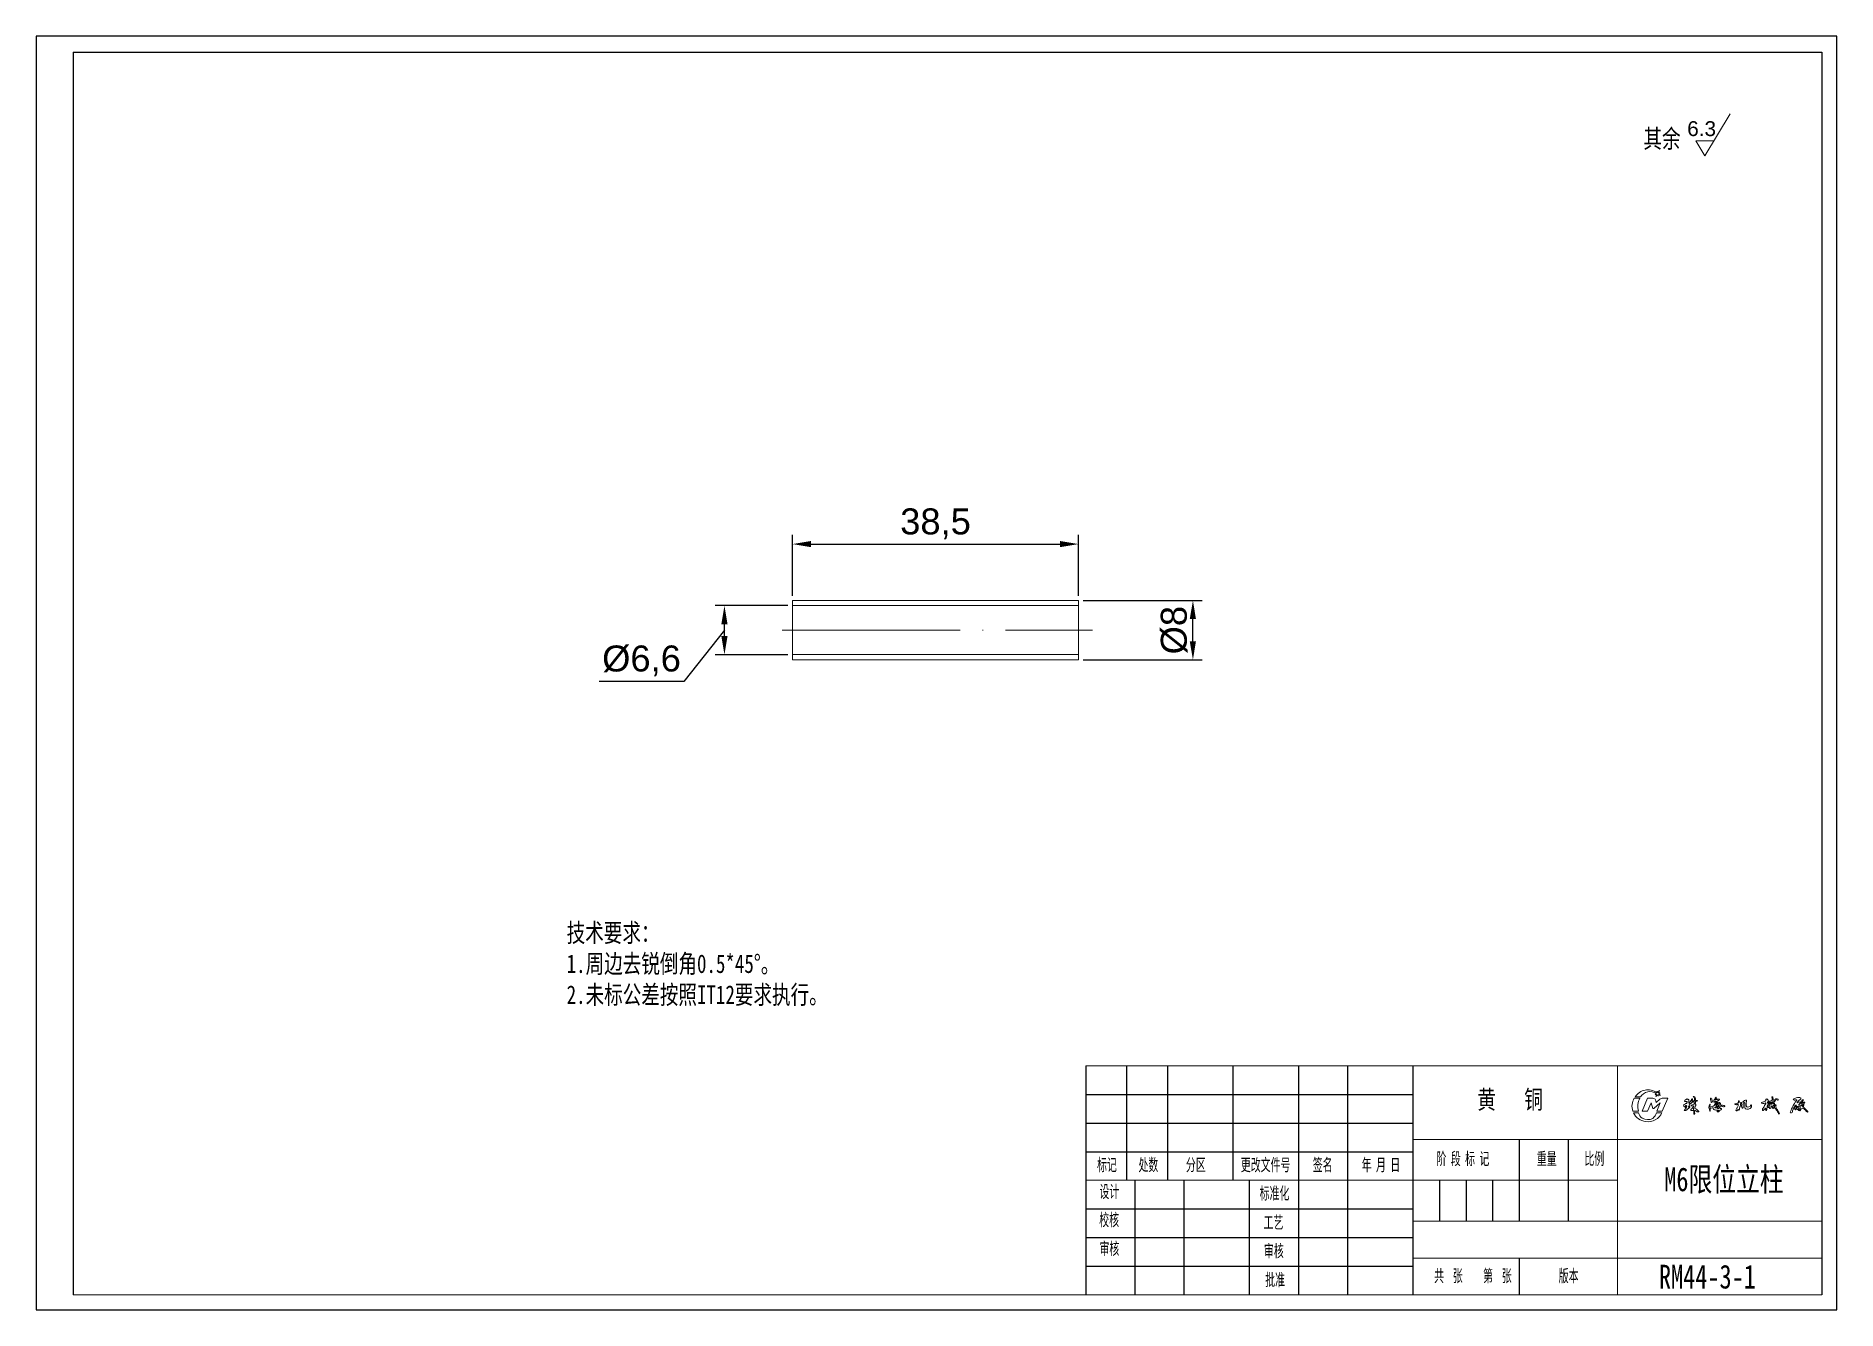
# Model space of a CAD drawing. Header units: millimetres. Extents: x 159583 to 159825, y -89439 to -89267.
import ezdxf

# ---------------------------------------------------------------- set-up
doc = ezdxf.new("R2010")
doc.units = ezdxf.units.MM
doc.linetypes.add('ACAD_ISO04W100', pattern=[30, 24, -3, 0, -3])
for name, color, linetype in [('10', 7, 'Continuous'), ('5', 7, 'Continuous'), ('9', 7, 'Continuous')]:
    doc.layers.add(name, color=color, linetype=linetype)
doc.layers.add('中心线', color=6, linetype='ACAD_ISO04W100', lineweight=0)
doc.layers.add('尺寸线', color=100, linetype='Continuous', lineweight=5)
doc.styles.add('SLDTEXTSTYLE1', font='TXT', dxfattribs={"width": 0.7, "bigfont": 'bigfont'})
doc.styles.get("Standard").update_dxf_attribs({"font": 'arial.ttf'})
doc.dimstyles.new('ISO-25', dxfattribs={"dimtxt": 2.5, "dimasz": 2.5, "dimexe": 1.25, "dimexo": 0.625, "dimtad": 1, "dimtih": 1, "dimtoh": 1, "dimtxsty": 'Standard', "dimcen": 2.5, "dimadec": 0, "dimazin": 0, "dimtfac": 1, "dimtmove": 0, "dimatfit": 3, "dimfxl": 1, "dimarcsym": 0})

# ---------------------------------------------------------------- blocks, each defined once
blk = doc.blocks.new('*D765')
at = {"layer": 'Defpoints', "color": 0, "transparency": 16777216}
for p in [(159723.29, -89335.53), (159684.79, -89343.12), (159723.29, -89343.12)]:
    blk.add_point(p, dxfattribs=at)
at = {"layer": '尺寸线', "color": 0, "lineweight": -2, "transparency": 16777216}
for p, q in [((159684.79, -89342.49), (159684.79, -89334.28)), ((159687.29, -89335.53), (159720.79, -89335.53)), ((159723.29, -89342.49), (159723.29, -89334.28))]:
    blk.add_line(p, q, dxfattribs=at)
at = {"layer": '尺寸线', "color": 0, "transparency": 16777216}
for points in [[(159687.29, -89335.11), (159687.29, -89335.95), (159684.79, -89335.53)], [(159720.79, -89335.11), (159720.79, -89335.95), (159723.29, -89335.53)]]:
    blk.add_solid(points, dxfattribs=at)
at = {"layer": '尺寸线', "color": 0, "transparency": 16777216, "insert": (159704.04, -89332.8), "char_height": 3.5, "attachment_point": 5}
blk.add_mtext('38,5', dxfattribs=at)
blk = doc.blocks.new('*D766')
at = {"layer": 'Defpoints', "color": 0, "transparency": 16777216}
for p in [(159723.29, -89343.12), (159738.7, -89343.12), (159723.29, -89351.12)]:
    blk.add_point(p, dxfattribs=at)
at = {"layer": '尺寸线', "color": 0, "lineweight": -2, "transparency": 16777216}
for p, q in [((159723.92, -89343.12), (159739.95, -89343.12)), ((159738.7, -89348.62), (159738.7, -89345.62)), ((159723.92, -89351.12), (159739.95, -89351.12))]:
    blk.add_line(p, q, dxfattribs=at)
at = {"layer": '尺寸线', "color": 0, "transparency": 16777216}
for points in [[(159738.28, -89345.62), (159739.11, -89345.62), (159738.7, -89343.12)], [(159738.28, -89348.62), (159739.11, -89348.62), (159738.7, -89351.12)]]:
    blk.add_solid(points, dxfattribs=at)
at = {"layer": '尺寸线', "color": 0, "transparency": 16777216, "insert": (159736.19, -89347.12), "char_height": 3.5, "attachment_point": 5, "rotation": 90}
blk.add_mtext('%%C8', dxfattribs=at)
blk = doc.blocks.new('*D767')
at = {"layer": 'Defpoints', "color": 0, "transparency": 16777216}
for p in [(159675.62, -89343.82), (159684.79, -89343.82), (159684.79, -89350.42)]:
    blk.add_point(p, dxfattribs=at)
at = {"layer": '尺寸线', "color": 0, "lineweight": -2, "transparency": 16777216}
for p, q in [((159684.17, -89343.82), (159674.37, -89343.82)), ((159675.62, -89347.12), (159670.16, -89354.05)), ((159675.62, -89347.92), (159675.62, -89346.32)), ((159684.17, -89350.42), (159674.37, -89350.42)), ((159670.16, -89354.05), (159658.74, -89354.05))]:
    blk.add_line(p, q, dxfattribs=at)
at = {"layer": '尺寸线', "color": 0, "transparency": 16777216}
for points in [[(159675.2, -89346.32), (159676.03, -89346.32), (159675.62, -89343.82)], [(159675.2, -89347.92), (159676.03, -89347.92), (159675.62, -89350.42)]]:
    blk.add_solid(points, dxfattribs=at)
at = {"layer": '尺寸线', "color": 0, "transparency": 16777216, "insert": (159664.45, -89351.26), "char_height": 3.5, "attachment_point": 5}
blk.add_mtext('%%C6,6', dxfattribs=at)

msp = doc.modelspace()

# ---------------------------------------------------------------- linework, layer by layer
at = {"color": 7, "linetype": 'Continuous', "lineweight": 15}
for p, q in [((159807.652, -89283.271), (159811.054, -89277.601)), ((159806.436, -89281.245), (159807.652, -89283.271)), ((159806.436, -89281.245), (159808.868, -89281.245)), ((159723.292, -89343.117), (159684.792, -89343.117)), ((159684.792, -89343.117), (159684.792, -89351.117)), ((159723.292, -89343.817), (159684.792, -89343.817)), ((159723.292, -89351.117), (159723.292, -89343.117)), ((159723.292, -89350.417), (159684.792, -89350.417)), ((159684.792, -89351.117), (159723.292, -89351.117))]:
    msp.add_line(p, q, dxfattribs=at)
at = {"layer": '10', "color": 7, "lineweight": 15}
for p, q in [((159795.853, -89405.777), (159795.853, -89421.197)), ((159768.318, -89415.69), (159823.389, -89415.69)), ((159724.261, -89421.197), (159795.853, -89421.197)), ((159795.853, -89421.197), (159795.853, -89436.617)), ((159768.318, -89426.704), (159823.389, -89426.704)), ((159768.318, -89431.67), (159823.389, -89431.67))]:
    msp.add_line(p, q, dxfattribs=at)
at = {"layer": '5', "color": 7, "lineweight": 15}
for p, q in [((159724.261, -89405.777), (159823.389, -89405.777)), ((159724.261, -89405.777), (159823.389, -89405.777)), ((159798.138, -89410.14), (159798.89, -89410.14)), ((159798.979, -89409.965), (159798.252, -89409.965)), ((159799.19, -89411.9), (159799.911, -89410.149)), ((159799.911, -89410.149), (159800.647, -89410.149)), ((159800.404, -89410.743), (159799.914, -89411.9)), ((159800.613, -89411.534), (159800.404, -89410.743)), ((159801.64, -89410.766), (159800.767, -89411.534)), ((159800.936, -89409.623), (159801.101, -89409.514)), ((159801.14, -89409.637), (159800.94, -89409.637)), ((159800.994, -89410.382), (159801.091, -89410.726)), ((159801.028, -89409.918), (159801.14, -89409.637)), ((159801.242, -89409.688), (159801.04, -89409.925)), ((159801.091, -89410.726), (159801.582, -89410.266)), ((159801.156, -89409.397), (159801.177, -89409.244)), ((159801.182, -89411.906), (159801.64, -89410.766)), ((159801.21, -89409.237), (159801.298, -89409.385)), ((159801.335, -89409.848), (159801.242, -89409.688)), ((159801.298, -89409.385), (159801.519, -89409.11)), ((159801.37, -89409.676), (159801.368, -89409.839)), ((159801.607, -89409.759), (159801.37, -89409.676)), ((159801.531, -89409.117), (159801.397, -89409.432)), ((159801.397, -89409.432), (159801.571, -89409.437)), ((159801.575, -89409.449), (159801.444, -89409.548)), ((159801.444, -89409.548), (159801.625, -89409.73)), ((159801.906, -89410.149), (159802.635, -89410.149)), ((159802.635, -89410.149), (159801.908, -89411.906)), ((159805.166, -89410.854), (159805.211, -89410.827)), ((159805.235, -89410.612), (159805.191, -89410.588)), ((159805.495, -89410.818), (159805.544, -89410.825)), ((159805.867, -89410.513), (159805.887, -89410.555)), ((159806.219, -89410.612), (159806.173, -89410.592)), ((159806.434, -89410.552), (159806.388, -89410.572)), ((159808.408, -89410.157), (159808.451, -89410.133)), ((159808.451, -89410.133), (159808.497, -89410.156)), ((159809.059, -89410.276), (159809.052, -89410.329)), ((159809.142, -89410.207), (159809.059, -89410.276)), ((159809.099, -89410.01), (159809.152, -89410.02)), ((159809.197, -89410.735), (159809.117, -89411.045)), ((159809.173, -89410.58), (159809.159, -89410.54)), ((159809.198, -89410.939), (159809.227, -89410.802)), ((159812.177, -89410.532), (159812.19, -89410.478)), ((159812.19, -89410.478), (159812.244, -89410.478)), ((159812.435, -89410.777), (159812.481, -89410.823)), ((159812.595, -89410.702), (159812.584, -89410.758)), ((159812.837, -89410.834), (159812.866, -89410.785)), ((159812.946, -89410.704), (159812.984, -89410.729)), ((159815.831, -89410.442), (159815.836, -89410.324)), ((159816.083, -89410.8), (159816.127, -89410.818)), ((159816.217, -89410.484), (159816.216, -89410.533)), ((159816.382, -89410.77), (159816.245, -89410.913)), ((159816.659, -89410.636), (159816.523, -89410.677)), ((159816.645, -89410.745), (159816.718, -89410.734)), ((159816.659, -89409.991), (159816.675, -89409.946)), ((159816.683, -89410.042), (159816.659, -89409.991)), ((159816.924, -89410.592), (159816.659, -89410.636)), ((159816.708, -89410.212), (159816.683, -89410.042)), ((159816.73, -89410.736), (159816.775, -89410.78)), ((159816.857, -89410.377), (159816.896, -89410.414)), ((159817.209, -89410.203), (159817.185, -89410.255)), ((159817.185, -89410.255), (159817.227, -89410.303)), ((159817.528, -89410.341), (159817.507, -89410.284)), ((159820.051, -89410.76), (159820.103, -89410.769)), ((159820.752, -89410.662), (159820.731, -89410.719)), ((159820.731, -89410.719), (159820.751, -89410.759)), ((159820.856, -89410.315), (159820.89, -89410.359)), ((159821.073, -89410.677), (159821.113, -89410.72)), ((159798.684, -89411.9), (159797.94, -89411.903)), ((159798.044, -89412.095), (159798.714, -89412.095)), ((159799.914, -89411.9), (159799.19, -89411.9)), ((159800.767, -89411.534), (159800.613, -89411.534)), ((159801.127, -89412.095), (159801.864, -89412.095)), ((159801.908, -89411.906), (159801.182, -89411.906)), ((159804.871, -89411.797), (159804.885, -89411.751)), ((159805.038, -89411.169), (159805.017, -89411.196)), ((159805.113, -89411.289), (159805.08, -89411.393)), ((159805.105, -89411.462), (159805.19, -89411.212)), ((159805.506, -89411.313), (159805.539, -89411.273)), ((159805.539, -89411.273), (159805.591, -89411.278)), ((159805.775, -89411.799), (159805.741, -89411.76)), ((159805.796, -89411.166), (159805.793, -89411.117)), ((159805.844, -89411.184), (159805.796, -89411.166)), ((159806.114, -89411.214), (159806.085, -89411.182)), ((159806.094, -89411.551), (159806.108, -89411.774)), ((159806.127, -89411.494), (159806.126, -89411.458)), ((159806.144, -89411.879), (159806.127, -89411.494)), ((159806.182, -89412.281), (159806.155, -89412.241)), ((159806.28, -89412.222), (159806.278, -89412.268)), ((159806.831, -89411.922), (159806.811, -89411.961)), ((159808.296, -89410.954), (159808.333, -89410.932)), ((159808.342, -89411.877), (159808.299, -89411.872)), ((159808.34, -89411.53), (159808.335, -89411.579)), ((159808.382, -89411.501), (159808.34, -89411.53)), ((159808.373, -89411.838), (159808.342, -89411.877)), ((159808.767, -89411.467), (159808.734, -89411.434)), ((159808.766, -89411.521), (159808.767, -89411.467)), ((159809.086, -89411.078), (159809.104, -89411.1)), ((159809.148, -89411.463), (159809.176, -89411.423)), ((159809.192, -89411.315), (159809.228, -89411.291)), ((159809.289, -89410.913), (159809.228, -89410.957)), ((159809.254, -89410.976), (159809.285, -89410.952)), ((159809.305, -89410.95), (159809.326, -89410.968)), ((159809.311, -89411.942), (159809.312, -89411.895)), ((159809.506, -89411.088), (159809.489, -89411.199)), ((159809.523, -89411.266), (159809.554, -89411.017)), ((159809.677, -89411.745), (159809.633, -89411.759)), ((159809.85, -89411.672), (159809.831, -89411.721)), ((159809.86, -89411.536), (159809.882, -89411.574)), ((159810.314, -89411.208), (159810.308, -89411.261)), ((159811.701, -89410.988), (159811.673, -89410.96)), ((159811.959, -89410.988), (159811.893, -89411.021)), ((159811.959, -89411.832), (159811.917, -89411.844)), ((159812.121, -89410.981), (159812.077, -89410.954)), ((159812.158, -89411.653), (159812.111, -89411.652)), ((159812.13, -89411.045), (159812.121, -89410.981)), ((159812.17, -89411.719), (159812.158, -89411.653)), ((159812.28, -89411.746), (159812.229, -89411.774)), ((159812.675, -89411.48), (159812.729, -89411.485)), ((159815.549, -89411.763), (159815.507, -89411.804)), ((159815.835, -89411.539), (159815.826, -89411.485)), ((159815.936, -89411.778), (159815.906, -89411.818)), ((159816.161, -89410.989), (159816.123, -89411.002)), ((159816.338, -89411.4), (159816.292, -89411.374)), ((159816.394, -89411.531), (159816.342, -89411.52)), ((159816.368, -89410.947), (159816.446, -89410.864)), ((159816.66, -89411.234), (159816.649, -89411.182)), ((159816.654, -89410.929), (159816.654, -89410.885)), ((159816.723, -89411.38), (159816.68, -89411.406)), ((159816.809, -89411.287), (159816.723, -89411.38)), ((159816.784, -89411.401), (159816.871, -89411.384)), ((159816.842, -89411.13), (159816.833, -89411.141)), ((159816.836, -89410.899), (159816.893, -89410.883)), ((159817.057, -89411.052), (159817.064, -89411.108)), ((159817.064, -89411.108), (159817.112, -89411.151)), ((159817.15, -89411), (159817.2, -89411.013)), ((159817.212, -89411.278), (159817.184, -89411.324)), ((159817.672, -89412.265), (159817.621, -89412.278)), ((159819.957, -89411.116), (159819.942, -89411.076)), ((159819.948, -89411.488), (159819.957, -89411.433)), ((159820.018, -89411.574), (159819.948, -89411.488)), ((159820.234, -89411.574), (159820.192, -89411.611)), ((159820.301, -89410.951), (159820.278, -89411.01)), ((159820.677, -89410.948), (159820.623, -89410.946)), ((159587.901, -89436.617), (159823.392, -89436.617))]:
    msp.add_line(p, q, dxfattribs=at)
for centre, radius, start, end in [((159799.888, -89411.229), 2.061, 148.10678, 199.0712), ((159799.968, -89411.033), 2.021, 53.99854, 148.11308), ((159801.116, -89411.292), 2.507, 152.64769, 194.03749), ((159800.26, -89410.774), 1.515, 56.30183, 147.72417), ((159800.672, -89410.486), 0.338, 17.84837, 94.25997), ((159800.94, -89409.629), 0.00717, 123.59808, 270), ((159801.034, -89409.921), 0.00717, 158.25924, 319.48501), ((159801.195, -89409.246), 0.0179, 30.5695, 172.24527), ((159801.35, -89409.839), 0.0179, 210.0475, 359.33925), ((159801.525, -89409.114), 0.00717, 336.84757, 141.15035), ((159801.571, -89409.444), 0.00717, 306.89987, 88.42974), ((159801.948, -89410.77), 0.622, 93.88116, 125.93911), ((159801.613, -89409.742), 0.0179, 250.62338, 44.9943), ((159805.046, -89410.56), 0.151, 115.88205, 173.9154), ((159805.025, -89410.355), 0.229, 235.55963, 273.09561), ((159805.049, -89410.427), 0.0692, 90.16643, 177.15274), ((159805.123, -89410.277), 0.319, 254.45682, 282.35154), ((159805.19, -89410.451), 0.169, 95.00357, 146.77594), ((159805.264, -89410.357), 0.116, 40.56591, 139.98771), ((159804.934, -89410.727), 0.294, 340.21454, 1.49825), ((159804.991, -89410.651), 0.247, 343.75878, 9.03261), ((159805.033, -89410.923), 0.716, 55.36323, 63.54781), ((159805.955, -89410.111), 0.56, 203.40216, 213.911), ((159805.893, -89410.639), 0.436, 170.36434, 204.19773), ((159805.285, -89410.459), 0.207, 328.87571, 9.96208), ((159805.287, -89410.684), 0.293, 331.4243, 351.08691), ((159805.708, -89410.781), 0.141, 117.42123, 158.79048), ((159805.776, -89410.679), 0.135, 126.9119, 170.0414), ((159805.048, -89410.262), 0.717, 334.47962, 342.72974), ((159806.231, -89410.738), 0.563, 131.13318, 152.18921), ((159805.566, -89410.475), 0.409, 294.24208, 316.26159), ((159805.947, -89410.328), 0.088, 71.26752, 170.74483), ((159806.389, -89411.28), 0.742, 127.31067, 135.32762), ((159806.163, -89410.594), 0.307, 145.51709, 164.82413), ((159806.053, -89410.873), 0.358, 93.20974, 117.52757), ((159805.45, -89410.051), 0.59, 321.3255, 331.19696), ((159805.847, -89410.44), 0.266, 290.38055, 312.91964), ((159805.913, -89410.284), 0.0745, 316.66988, 32.3132), ((159806.046, -89410.43), 0.206, 264.95169, 308.03305), ((159806.15, -89410.673), 0.196, 81.92744, 126.67163), ((159806.142, -89409.993), 0.067, 66.69586, 147.69693), ((159806.073, -89410.06), 0.104, 25.63936, 82.80869), ((159805.67, -89410.317), 0.581, 356.13915, 31.29985), ((159806.161, -89410.127), 0.196, 12.6009, 87.89792), ((159806.143, -89410.376), 0.108, 288.53917, 10.41098), ((159809.372, -89411.353), 3.215, 169.54971, 172.32807), ((159805.74, -89410.666), 0.482, 347.61238, 6.50537), ((159806.565, -89410.908), 0.227, 159.46151, 185.23184), ((159807.164, -89410.867), 0.812, 166.56195, 177.22767), ((159806.023, -89410.251), 0.37, 346.7386, 26.84101), ((159806.657, -89410.664), 0.284, 161.24927, 183.02782), ((159806.505, -89410.359), 0.125, 169.41921, 216.93768), ((159806.483, -89410.116), 0.328, 256.37479, 283.87397), ((159806.463, -89410.257), 0.296, 264.49128, 284.4301), ((159805.308, -89408.759), 2.167, 304.54577, 308.42677), ((159806.583, -89410.549), 0.117, 52.06811, 100.59966), ((159808.637, -89410.245), 0.245, 159.05098, 196.84599), ((159809.146, -89410.293), 0.745, 181.72603, 206.7303), ((159809.895, -89410.13), 1.499, 199.4082, 203.32193), ((159808.593, -89410.156), 0.0956, 179.85433, 247.00262), ((159808.39, -89410.488), 0.269, 298.71089, 345.13535), ((159808.157, -89410.483), 0.465, 4.16649, 30.95386), ((159809.307, -89410.325), 0.698, 190.29648, 199.45662), ((159809.389, -89410.654), 0.567, 144.34957, 170.68907), ((159807.977, -89410.864), 0.904, 13.13159, 19.52313), ((159808.917, -89410.6), 0.0843, 224.4428, 331.22424), ((159805.723, -89408.53), 3.673, 330.76649, 333.99261), ((159809.087, -89410.671), 0.101, 102.74047, 162.33987), ((159806.36, -89408.505), 3.125, 328.44852, 331.21479), ((159810.144, -89411.426), 1.257, 143.38742, 152.8231), ((159809.13, -89410.198), 0.152, 239.46341, 298.59173), ((159809.14, -89410.638), 0.0993, 78.85274, 139.1547), ((159808.529, -89410.385), 0.673, 334.36531, 343.16404), ((159809.045, -89410.087), 0.154, 309.16772, 348.94294), ((159808.147, -89410.536), 1.13, 21.79876, 27.21515), ((159809.525, -89410.905), 0.37, 135.77568, 152.49696), ((159809.209, -89410.177), 0.154, 267.65225, 307.84646), ((159809.296, -89410.847), 0.0825, 132.13492, 147.01586), ((159809.319, -89410.864), 0.111, 87.96358, 135.13708), ((159810.493, -89411.307), 1.398, 145.28134, 151.83317), ((159809.449, -89410.834), 0.554, 94.04097, 105.21873), ((159809.011, -89410.094), 0.729, 295.31345, 303.35768), ((159809.297, -89410.391), 0.129, 291.27437, 335.76256), ((159809.464, -89410.924), 0.0962, 358.35224, 134.77651), ((159809.681, -89411.271), 1.027, 99.23738, 105.30645), ((159809.496, -89410.848), 0.166, 48.73299, 120.01574), ((159809.451, -89410.207), 0.239, 261.14893, 286.60528), ((159809.508, -89410.36), 0.103, 29.98959, 85.48529), ((159809.288, -89410.208), 0.326, 315.36404, 341.91805), ((159809.499, -89410.945), 0.247, 28.24187, 64.4197), ((159809.663, -89410.892), 0.0829, 338.24435, 50.47087), ((159811.287, -89408.856), 2.091, 282.75949, 289.69337), ((159811.971, -89410.607), 0.22, 275.53426, 19.80089), ((159811.987, -89410.72), 0.353, 8.57633, 43.3212), ((159812.481, -89410.635), 0.149, 192.53939, 251.94565), ((159812.303, -89410.826), 0.178, 324.71284, 1.10896), ((159811.951, -89410.908), 0.65, 353.22326, 13.37655), ((159812.798, -89410.974), 0.339, 97.62492, 126.71996), ((159812.69, -89410.477), 0.173, 291.38328, 329.59079), ((159809.718, -89410.419), 3.146, 348.24412, 352.41924), ((159812.449, -89409.944), 0.732, 302.1333, 311.08782), ((159812.496, -89410.34), 0.579, 309.7516, 321.08318), ((159813.948, -89411.966), 1.787, 121.01497, 124.68213), ((159811.85, -89410.956), 1.156, 359.98446, 11.3371), ((159813.128, -89410.505), 0.124, 345.38413, 144.80873), ((159815.057, -89410.905), 1.863, 171.97534, 186.07816), ((159812.725, -89410.422), 0.535, 335.38476, 347.64566), ((159815.362, -89410.737), 0.0861, 164.68104, 236.53228), ((159814.826, -89408.861), 1.908, 283.75338, 299.43994), ((159815.437, -89410.553), 0.283, 244.58666, 279.90362), ((159815.547, -89410.324), 0.512, 263.10676, 289.05182), ((159815.699, -89410.57), 0.238, 273.57476, 301.33654), ((159815.707, -89410.406), 0.129, 295.73802, 343.67734), ((159815.728, -89410.834), 0.113, 333.32896, 33.04183), ((159815.981, -89410.412), 0.169, 92.38317, 148.90354), ((159815.885, -89410.414), 0.192, 29.05936, 62.6982), ((159815.707, -89410.831), 0.617, 34.18843, 55.84857), ((159816.253, -89410.718), 0.189, 136.29963, 205.60617), ((159816.084, -89410.41), 0.181, 280.30258, 317.03011), ((159816.26, -89410.845), 0.136, 120.06604, 168.66267), ((159816.445, -89410.869), 0.29, 117.32381, 150.67009), ((159816.436, -89410.659), 0.133, 85.12581, 159.15713), ((159816.494, -89410.869), 0.149, 101.59953, 138.47708), ((159816.271, -89409.85), 0.699, 284.62522, 298.58625), ((159816.443, -89410.671), 0.0549, 291.61523, 331.22067), ((159816.543, -89410.743), 0.0683, 106.57999, 138.65368), ((159816.583, -89410.18), 0.284, 274.63376, 297.53629), ((159816.754, -89410.8), 0.132, 162.39629, 220.38071), ((159816.648, -89410.766), 0.021, 98.9286, 162.02323), ((159816.699, -89410.019), 0.0765, 21.32184, 108.17619), ((159818.075, -89410.083), 1.374, 185.35467, 190.09043), ((159816.631, -89410.371), 0.103, 323.57903, 26.99106), ((159816.721, -89410.755), 0.021, 63.95188, 98.9286), ((159816.428, -89410.188), 0.395, 356.92747, 29.94288), ((159816.942, -89410.77), 0.167, 183.43577, 230.57471), ((159817.64, -89410.127), 0.823, 185.74219, 197.75807), ((159816.967, -89410.872), 0.155, 84.32528, 129.54923), ((159816.502, -89410.892), 0.392, 1.34784, 20.86675), ((159816.842, -89410.095), 0.323, 279.60894, 299.35701), ((159816.879, -89410.286), 0.31, 278.36914, 309.82239), ((159816.309, -89410.932), 0.706, 358.63909, 17.65342), ((159817.034, -89410.515), 0.142, 35.28434, 103.784), ((159818.922, -89411.933), 2.321, 139.74669, 142.61696), ((159817.252, -89410.632), 0.431, 53.71884, 95.69989), ((159817.545, -89409.995), 0.442, 224.06332, 255.8517), ((159817.382, -89410.272), 0.161, 289.88514, 334.75238), ((159822.414, -89412.757), 3.304, 144.39322, 156.18351), ((159820.255, -89411.469), 1.398, 103.38514, 121.96981), ((159819.669, -89410.188), 0.181, 211.526, 265.05364), ((159819.788, -89410.062), 0.335, 246.3551, 266.49125), ((159822.448, -89412.486), 3.184, 142.57197, 148.72607), ((159819.964, -89410.86), 0.503, 93.92541, 113.05638), ((159819.479, -89410.278), 0.519, 328.24474, 340.39086), ((159819.973, -89410.48), 0.131, 57.68166, 109.54099), ((159820.263, -89411.053), 1.001, 86.6853, 109.38389), ((159820.56, -89410.924), 0.757, 133.02447, 141.47338), ((159820.128, -89410.753), 0.078, 103.22258, 185.78051), ((159820.49, -89410.869), 0.4, 142.55764, 165.52461), ((159820.336, -89410.729), 0.232, 124.03824, 166.83196), ((159819.983, -89410.983), 0.404, 45.42807, 61.96929), ((159820.851, -89411.099), 0.855, 127.55775, 138.95119), ((159820.294, -89410.616), 0.084, 250.82895, 328.87951), ((159820.36, -89410.411), 0.359, 59.89747, 96.25219), ((159820.169, -89410.011), 0.44, 291.36547, 320.75735), ((159820.436, -89410.825), 0.18, 57.89123, 112.61628), ((159820.254, -89410.632), 0.295, 298.95203, 321.00139), ((159820.438, -89410.722), 0.106, 295.25267, 27.83355), ((159820.467, -89410.186), 0.113, 292.93388, 49.26034), ((159821.774, -89411.069), 1.207, 158.37591, 169.09229), ((159820.945, -89410.667), 0.296, 149.67755, 171.63458), ((159820.844, -89410.525), 0.154, 134.76416, 177.12423), ((159820.864, -89410.447), 0.132, 93.49946, 166.2315), ((159820.988, -89411.312), 0.602, 102.49944, 113.25453), ((159820.039, -89410.322), 0.79, 334.51803, 342.68356), ((159820.514, -89410.299), 0.38, 317.14152, 350.82555), ((159820.955, -89410.847), 0.157, 86.97612, 128.36632), ((159821.246, -89410.976), 0.3, 149.89594, 192.59769), ((159821.034, -89410.81), 0.138, 73.34155, 120.35971), ((159820.957, -89410.661), 0.167, 280.20216, 339.20847), ((159799.904, -89411.257), 2.04, 204.25819, 263.22268), ((159799.744, -89411.949), 1.04, 188.07778, 239.36943), ((159799.961, -89411.312), 1.704, 243.98588, 292.70965), ((159799.993, -89411.262), 2.048, 260.74299, 335.98713), ((159799.418, -89411.553), 1.793, 312.06403, 342.41098), ((159804.926, -89411.13), 0.156, 111.73471, 250.43201), ((159804.508, -89410.167), 0.894, 293.74076, 304.37866), ((159805.012, -89411.005), 0.805, 259.91518, 270.87813), ((159804.651, -89411.742), 0.516, 52.03613, 64.44068), ((159806.332, -89412.797), 1.786, 135.77997, 144.14487), ((159805.654, -89410.585), 1.016, 227.57647, 233.63482), ((159805.188, -89411.18), 0.327, 94.00789, 122.49705), ((159805.078, -89411.205), 0.0608, 171.39316, 285.58996), ((159805.009, -89411.609), 0.201, 274.20871, 318.69402), ((159805.085, -89411.193), 0.0523, 67.96471, 152.63215), ((159805.062, -89411.387), 0.0193, 236.67345, 342.78491), ((159804.879, -89411.392), 0.236, 317.34984, 342.87309), ((159805.094, -89411.283), 0.0193, 342.78491, 91.18323), ((159805.032, -89410.863), 0.29, 284.42988, 294.48738), ((159805.154, -89411.154), 0.0262, 338.4925, 93.47325), ((159805.778, -89412.21), 0.776, 123.39982, 142.88236), ((159805.138, -89411.198), 0.0535, 345.40153, 40.67624), ((159804.537, -89410.19), 1.596, 300.69424, 306.31765), ((159805.207, -89411.158), 0.295, 317.22654, 337.38014), ((159805.434, -89411.279), 0.0795, 262.75607, 335.03996), ((159805.301, -89411.128), 0.229, 321.28638, 0.14287), ((159805.905, -89411.896), 0.596, 125.14715, 135.17814), ((159805.62, -89411.107), 0.0922, 96.06335, 192.77441), ((159805.526, -89411.332), 0.0849, 295.09104, 39.4683), ((159805.736, -89411.015), 0.167, 90.76751, 143.3679), ((159805.505, -89410.973), 0.113, 338.26911, 30.74864), ((159805.227, -89411.601), 0.538, 342.7667, 353.93769), ((159805.848, -89411.688), 0.091, 96.00648, 160.44021), ((159805.923, -89411.165), 0.65, 256.86891, 284.61724), ((159805.974, -89411.326), 0.276, 99.81165, 131.03223), ((159805.121, -89410.892), 1.006, 315.43317, 324.4382), ((159805.963, -89411.008), 0.212, 235.83347, 305.07277), ((159805.996, -89411.121), 0.0966, 72.56929, 135.4047), ((159809.138, -89414.084), 4.126, 138.66815, 140.81882), ((159806.032, -89410.864), 0.165, 267.43343, 338.97668), ((159805.863, -89411.176), 0.255, 314.20692, 351.58046), ((159806.006, -89411.465), 0.0667, 312.80177, 359.72413), ((159806.075, -89411.509), 0.0244, 191.77564, 274.76943), ((159806.101, -89411.473), 0.0293, 30.37273, 163.99607), ((159806.075, -89411.552), 0.0193, 3.57579, 82.82114), ((159806.089, -89411.775), 0.0193, 264.40984, 3.57579), ((159804.322, -89412.118), 1.838, 356.16, 7.45446), ((159806.199, -89412.041), 0.241, 265.92367, 288.99747), ((159806.556, -89411.95), 0.304, 152.93266, 192.2151), ((159806.414, -89412.142), 0.156, 170.8204, 210.91739), ((159805.822, -89412.067), 0.441, 353.48882, 6.8611), ((159806.323, -89411.908), 0.103, 53.29979, 111.01202), ((159806.621, -89411.432), 0.326, 166.95309, 194.40932), ((159805.092, -89410.824), 1.323, 336.20184, 340.66322), ((159806.795, -89410.86), 0.816, 233.13321, 244.16571), ((159806.703, -89410.615), 0.48, 220.65354, 233.05021), ((159806.443, -89411.246), 0.103, 130.87673, 189.16745), ((159806.319, -89411.046), 0.135, 294.8967, 339.12946), ((159806.302, -89412.214), 0.397, 40.42099, 78.10447), ((159805.279, -89411.408), 1.207, 15.08818, 19.81229), ((159805.716, -89412.861), 1.458, 40.12015, 60.26806), ((159806.711, -89411.839), 0.158, 227.82776, 309.58112), ((159808.454, -89411.392), 0.264, 172.67696, 206.24608), ((159807.148, -89411.085), 1.078, 345.35926, 353.68154), ((159809.965, -89411.3), 1.761, 186.8083, 198.94544), ((159808.579, -89411.29), 0.369, 150.43685, 166.48195), ((159807.616, -89410.866), 0.685, 339.33731, 352.68595), ((159808.552, -89411.247), 0.254, 165.44538, 199.15041), ((159808.002, -89411.023), 0.344, 332.22312, 15.46446), ((159807.888, -89409.054), 2.316, 280.54822, 288.24676), ((159807.796, -89411.79), 0.579, 355.24294, 21.39194), ((159808.298, -89410.292), 1.212, 273.97991, 278.85581), ((159808.69, -89411.824), 0.392, 83.52515, 121.48032), ((159808.526, -89410.663), 0.596, 278.35182, 308.34024), ((159808.911, -89411.539), 0.146, 172.86773, 253.42089), ((159808.528, -89413.144), 1.505, 70.91261, 76.87081), ((159808.711, -89410.989), 0.234, 322.56195, 347.73017), ((159809.367, -89411.216), 0.463, 144.60088, 157.4718), ((159809.042, -89411.37), 0.0802, 147.82, 225.32738), ((159809.391, -89412.309), 1.067, 91.09513, 113.0134), ((159809.289, -89410.455), 1.018, 252.69997, 262.0361), ((159808.701, -89410.783), 0.332, 330.18511, 347.99972), ((159809.22, -89411.354), 0.419, 241.49331, 269.79703), ((159809.323, -89411.263), 0.301, 133.38991, 142.03165), ((159809.162, -89410.849), 0.258, 256.87561, 276.74517), ((159809.524, -89411.42), 0.348, 162.46075, 180.49175), ((159809.203, -89411.06), 0.0467, 257.35369, 8.59842), ((159809.217, -89410.941), 0.0191, 174.36274, 305.45423), ((159809.366, -89412.591), 0.831, 82.33881, 100.222), ((159809.142, -89411.518), 0.242, 30.60002, 69.33977), ((159809.266, -89410.991), 0.0191, 128.13944, 185.70466), ((159809.659, -89411.008), 0.412, 177.83307, 186.1836), ((159809.296, -89410.967), 0.0191, 62.84712, 128.13944), ((159809.219, -89410.795), 0.137, 300.7695, 314.15184), ((159809.399, -89411.893), 0.101, 208.77301, 271.37545), ((159809.399, -89412.147), 0.267, 86.44899, 109.08666), ((159809.595, -89411.388), 0.568, 110.46738, 119.5821), ((159807.012, -89410.806), 2.412, 343.36215, 345.88869), ((159809.422, -89411.379), 0.154, 230.0997, 288.7629), ((159809.761, -89410.633), 0.549, 217.59684, 226.2384), ((159809.258, -89410.675), 0.579, 281.26614, 291.01765), ((159809.452, -89410.994), 0.0789, 206.74106, 293.2294), ((159809.429, -89411.853), 0.144, 259.12262, 341.84204), ((159809.408, -89411.803), 0.0775, 275.85777, 27.63047), ((159809.47, -89411.196), 0.0191, 255.96963, 351.74296), ((159809.423, -89411.453), 0.0861, 304.08962, 16.85772), ((159809.487, -89411.085), 0.0191, 351.74296, 101.99256), ((159809.127, -89411.305), 0.398, 341.9753, 5.65657), ((159809.291, -89410.954), 0.271, 346.49377, 5.8595), ((159809.405, -89411.734), 0.23, 314.57212, 353.66859), ((159810.172, -89411.441), 0.514, 155.57345, 184.64559), ((159809.747, -89411.358), 0.152, 234.80046, 273.26907), ((159809.714, -89411.473), 0.275, 262.30006, 295.26022), ((159809.761, -89411.38), 0.162, 74.17181, 110.67067), ((159809.862, -89410.967), 0.129, 160.09577, 229.41631), ((159809.665, -89412.107), 0.603, 71.13597, 81.36517), ((159809.897, -89410.304), 0.77, 261.08588, 268.85479), ((159809.867, -89411.764), 0.544, 74.94063, 96.59662), ((159810.179, -89411.726), 0.334, 152.8165, 170.71013), ((159809.533, -89413.973), 2.921, 78.08665, 83.14928), ((159810.284, -89410.568), 0.726, 247.66272, 259.89858), ((159810.12, -89411.364), 0.249, 38.77309, 86.38804), ((159810.205, -89411.079), 0.209, 256.86653, 299.54845), ((159811.747, -89410.971), 0.0754, 88.61056, 171.00204), ((159811.986, -89409.918), 1.107, 255.08217, 265.17792), ((159812.108, -89411.745), 0.279, 142.60953, 185.5261), ((159812.665, -89410.853), 1.241, 227.76456, 232.93961), ((159810.297, -89410.54), 1.897, 326.89245, 332.27689), ((159811.583, -89409.467), 1.566, 283.87896, 288.39849), ((159811.757, -89411.507), 0.382, 301.92472, 337.74683), ((159811.308, -89410.931), 0.83, 323.66249, 352.08888), ((159812.228, -89411.715), 0.0587, 183.7166, 270.64392), ((159811.872, -89411.555), 0.45, 334.88556, 4.48875), ((159813.613, -89411.531), 1.292, 174.6877, 179.49849), ((159813.415, -89411.636), 1.112, 150.74152, 168.3445), ((159812.658, -89411.015), 0.227, 157.77031, 200.13057), ((159810.009, -89410.915), 2.589, 353.37041, 358.4457), ((159812.936, -89411.237), 0.357, 176.21977, 222.91089), ((159812.633, -89411.318), 0.192, 299.96091, 333.97474), ((159813.222, -89411.15), 0.433, 168.09333, 190.89099), ((159815.022, -89411.198), 2.226, 180.85757, 185.26996), ((159815.031, -89411.014), 2.026, 178.38568, 183.24953), ((159811.426, -89411.28), 1.59, 1.34932, 5.47816), ((159813.474, -89411.293), 0.461, 173.7747, 209.46668), ((159812.691, -89412.055), 0.657, 44.49478, 54.49986), ((159813.371, -89410.746), 0.874, 256.03282, 286.0682), ((159812.923, -89411.239), 0.312, 5.2333, 26.02074), ((159813.314, -89411.211), 0.0797, 179.65304, 263.12671), ((159813.396, -89411.198), 0.13, 225.36565, 276.03531), ((159813.462, -89410.766), 0.563, 264.62119, 299.72766), ((159813.501, -89411.186), 0.415, 285.56644, 4.42241), ((159813.668, -89411.147), 0.131, 304.03292, 19.3571), ((159813.9, -89411.186), 0.136, 97.374, 142.60412), ((159813.809, -89411.132), 0.109, 348.07803, 47.47698), ((159815.915, -89411.678), 0.509, 168.75715, 188.62986), ((159815.544, -89411.614), 0.193, 226.63108, 258.92644), ((159815.731, -89411.746), 0.357, 133.79354, 152.12619), ((159818.167, -89413.001), 3.08, 146.2824, 150.59117), ((159815.908, -89411.909), 0.387, 132.11322, 157.7573), ((159814.35, -89410.561), 1.452, 329.85284, 336.70089), ((159815.599, -89411.45), 0.179, 285.90802, 322.94314), ((159817.607, -89412.084), 2.144, 146.00988, 153.76073), ((159815.866, -89411.616), 0.137, 106.80552, 154.70226), ((159816.228, -89411.608), 0.4, 170.09056, 187.70482), ((159816.027, -89411.665), 0.194, 178.86858, 231.52787), ((159815.828, -89411.639), 0.176, 307.91305, 3.57718), ((159814.883, -89411.374), 1.126, 352.93608, 1.78853), ((159816.803, -89411.547), 0.803, 177.52003, 185.77892), ((159816.32, -89411.314), 0.313, 132.14254, 184.52517), ((159816.205, -89411.27), 0.103, 40.82293, 171.14546), ((159816.233, -89411.257), 0.13, 178.40215, 296.86375), ((159816.201, -89411.055), 0.0947, 145.75587, 196.87612), ((159816.315, -89411.074), 0.176, 113.55705, 151.15416), ((159816.298, -89411.117), 0.0864, 260.33848, 339.3398), ((159816.572, -89411.453), 0.24, 167.22594, 196.26337), ((159816.383, -89410.961), 0.021, 136.79223, 219.18543), ((159816.221, -89411.071), 0.175, 334.11276, 33.40374), ((159816.68, -89412.085), 0.623, 106.59712, 117.29771), ((159816.461, -89410.878), 0.021, 50.34535, 136.79223), ((159816.875, -89410.477), 0.556, 223.91936, 233.06684), ((159816.129, -89411.292), 0.421, 332.27933, 356.40053), ((159816.6, -89410.884), 0.0698, 211.8628, 320.3412), ((159816.711, -89411.332), 0.162, 112.33808, 174.96964), ((159817.038, -89411.278), 0.38, 173.2568, 199.67777), ((159816.788, -89411.422), 0.021, 100.81612, 189.86149), ((159817.489, -89410.921), 0.88, 214.91395, 222.13171), ((159816.582, -89411.175), 0.253, 333.79983, 7.70906), ((159816.866, -89411.159), 0.354, 265.22559, 302.16234), ((159816.925, -89411.164), 0.0905, 86.59074, 157.39669), ((159816.813, -89411.137), 0.254, 283.29535, 322.17982), ((159816.715, -89411.247), 0.277, 13.91894, 38.73773), ((159816.889, -89411.266), 0.127, 347.88195, 42.25172), ((159817.505, -89410.81), 0.509, 195.79593, 208.35528), ((159817.073, -89411.53), 0.0738, 17.36706, 104.68947), ((159816.935, -89411.026), 0.216, 324.84653, 6.92606), ((159818.193, -89411.045), 1.146, 203.80113, 217.99314), ((159818.464, -89410.78), 1.391, 203.01254, 219.36768), ((159817.025, -89411.154), 0.225, 326.39261, 38.84945), ((159816.78, -89412.23), 0.699, 29.24927, 43.23074), ((159815.877, -89412.673), 1.818, 23.02971, 33.77647), ((159818.201, -89411.573), 0.87, 201.2342, 216.21796), ((159817.046, -89412.468), 0.592, 29.13681, 40.08432), ((159819.431, -89410.633), 2.303, 215.24554, 219.50841), ((159817.732, -89412.147), 0.173, 191.22426, 229.74851), ((159817.358, -89412.214), 0.319, 350.69717, 21.33761), ((159819.274, -89412.021), 0.141, 144.17237, 214.89385), ((159819.251, -89411.961), 0.169, 236.57187, 353.53592), ((159818.356, -89411.485), 0.922, 330.5705, 344.60798), ((159821.457, -89412.592), 2.374, 150.49191, 158.70448), ((159820.448, -89412.127), 1.04, 156.17451, 171.84725), ((159818.295, -89411.099), 1.347, 333.14693, 340.4125), ((159820.03, -89411.63), 0.473, 149.57008, 170.24812), ((159818.77, -89410.711), 1.091, 321.42723, 333.3333), ((159820.103, -89411.502), 0.392, 126.85048, 184.77042), ((159819.854, -89411.559), 0.143, 170.36269, 258.35962), ((159819.989, -89411.254), 0.25, 128.70562, 167.67336), ((159819.764, -89411.576), 0.137, 296.26699, 7.90397), ((159819.839, -89411.375), 0.316, 70.99544, 91.21424), ((159819.996, -89411.255), 0.144, 105.64458, 152.31163), ((159820.505, -89411.49), 0.609, 175.57336, 186.27583), ((159820.189, -89411.537), 0.305, 119.67298, 162.09876), ((159819.935, -89411.305), 0.13, 279.859, 329.55007), ((159819.818, -89411.961), 0.435, 32.44039, 62.65213), ((159820.337, -89411.838), 0.641, 82.49047, 117.89979), ((159820.034, -89411.275), 0.097, 277.86904, 342.46026), ((159820.086, -89411.55), 0.249, 28.2798, 80.59196), ((159820.423, -89411.53), 0.308, 219.82796, 272.67461), ((159820.334, -89411.58), 0.146, 192.14943, 281.43708), ((159820.086, -89411.411), 0.22, 312.22426, 354.53917), ((159820.347, -89410.964), 0.0834, 213.84895, 289.59587), ((159820.253, -89410.77), 0.186, 284.86175, 320.05275), ((159820.34, -89411.64), 0.0864, 285.82337, 359.73893), ((159820.249, -89411.776), 0.745, 62.90644, 80.31864), ((159820.308, -89411.316), 0.16, 344.00346, 45.24173), ((159818.645, -89411.294), 1.815, 348.99341, 354.35643), ((159820.327, -89411.623), 0.241, 297.09266, 351.0472), ((159820.161, -89411.386), 0.303, 343.37318, 4.79056), ((159820.692, -89411.655), 0.127, 132.8218, 182.25923), ((159820.724, -89410.855), 0.136, 173.56539, 221.70524), ((159820.633, -89411.204), 0.101, 19.14625, 116.08979), ((159820.661, -89411.48), 0.0989, 236.10494, 304.29465), ((159820.783, -89411.062), 0.155, 72.4547, 132.90662), ((159819.321, -89410.022), 2.079, 312.19317, 316.66432), ((159820.829, -89411.147), 0.103, 193.22324, 255.94484), ((159820.707, -89411.166), 0.127, 320.17858, 12.47358), ((159819.354, -89411.036), 1.48, 356.01313, 4.70489), ((159820.341, -89412.296), 0.98, 49.86849, 59.86227), ((159820.25, -89411.17), 0.675, 347.3147, 356.93361), ((159822.525, -89409.876), 2.166, 221.73635, 227.72098), ((159820.709, -89411.083), 0.247, 330.1538, 9.64947), ((159824.583, -89408.103), 4.99, 223.64523, 226.8958), ((159814.208, -89418.187), 9.595, 42.33545, 44.36126), ((159820.223, -89412.874), 1.475, 45.44785, 49.88656), ((159821.566, -89411.712), 0.328, 199.81102, 248.88841), ((159819.355, -89413.722), 2.788, 39.85673, 45.75202), ((159821.421, -89411.948), 0.075, 291.03733, 9.09892)]:
    msp.add_arc(centre, radius, start, end, dxfattribs=at)
at = {"layer": '9', "color": 7}
for p, q in [((159825.43, -89267.12), (159582.914, -89267.12)), ((159582.914, -89267.12), (159582.914, -89438.656)), ((159825.43, -89438.656), (159825.43, -89267.12)), ((159587.901, -89269.309), (159823.392, -89269.309)), ((159587.901, -89269.309), (159587.901, -89436.617)), ((159823.392, -89269.309), (159823.392, -89436.617)), ((159724.261, -89405.777), (159724.261, -89436.617)), ((159729.768, -89405.777), (159729.768, -89421.197)), ((159735.275, -89405.777), (159735.275, -89421.197)), ((159744.086, -89405.777), (159744.086, -89421.197)), ((159752.898, -89405.777), (159752.898, -89436.617)), ((159759.506, -89405.777), (159759.506, -89436.617)), ((159768.318, -89405.777), (159768.318, -89436.617)), ((159724.261, -89409.632), (159768.318, -89409.632)), ((159724.261, -89413.487), (159768.318, -89413.487)), ((159724.261, -89417.342), (159768.318, -89417.342)), ((159782.636, -89415.69), (159782.636, -89426.704)), ((159789.245, -89415.69), (159789.245, -89426.704)), ((159730.869, -89421.197), (159730.869, -89436.617)), ((159737.478, -89421.197), (159737.478, -89436.617)), ((159746.289, -89421.197), (159746.289, -89436.617)), ((159771.897, -89421.197), (159771.897, -89426.704)), ((159775.477, -89421.197), (159775.477, -89426.704)), ((159779.056, -89421.197), (159779.056, -89426.704)), ((159724.261, -89425.052), (159768.318, -89425.052)), ((159724.261, -89428.907), (159768.318, -89428.907)), ((159782.636, -89431.67), (159782.636, -89436.617)), ((159724.261, -89432.762), (159768.318, -89432.762)), ((159582.914, -89438.656), (159825.43, -89438.656))]:
    msp.add_line(p, q, dxfattribs=at)
at = {"layer": '中心线'}
msp.add_line((159683.377, -89347.117), (159725.194, -89347.117), dxfattribs=at)

# ---------------------------------------------------------------- texts
at = {"attachment_point": 1}
for s, width, gutter_width, insert, char_height in [('{\\fHYSWLongFangSong|b0|i0|c134|p2;其余}', 117.32844, 5, (159799.366, -89279.685), 2.5), ('{\\fHYSWLongFangSong|b0|i0|c134|p2;技术要求：\\P1.周边去锐倒角0.5*45%%D。\\P2.未标公差按照IT12要求执行。}', 840.09511, 5, (159654.369, -89386.612), 2.5), ('{\\fHYSWLongFangSong|b0|i0|c134|p2;M6限位立柱}', 979.01257, 5, (159802.173, -89419.462), 3.2), ('{\\fHYSWLongFangSong|b0|i0|c134|p2;RM44-3-1}', 171.3272, 0.875, (159801.45, -89432.566), 3.2)]:
    msp.add_mtext_dynamic_manual_height_columns(s, width=width, gutter_width=gutter_width, heights=[0], dxfattribs=dict(at, insert=insert, char_height=char_height))
at = {"color": 7, "linetype": 'Continuous', "lineweight": 15, "insert": (159805.263, -89278.59), "char_height": 2, "attachment_point": 1}
msp.add_mtext_dynamic_manual_height_columns('6.3', width=3.60477, gutter_width=12.5, heights=[0], dxfattribs=at)
at = {"insert": (159776.998, -89409.066), "char_height": 3.2, "width": 979.01257, "attachment_point": 1}
msp.add_mtext('{\\fHYSWLongFangSong|b0|i0|c134|p2;\\H0.78125x;黄   铜    \\fSimSun|b0|i0|c134|p2;\\H1.28x; }', dxfattribs=at)
at = {"layer": '9', "color": 7, "char_height": 1.65988, "attachment_point": 2, "style": 'SLDTEXTSTYLE1'}
for s, insert in [('{\\fHYSWLongFangSong|b0|i0|c134|p2;标记}', (159727.124, -89418.275)), ('{\\fHYSWLongFangSong|b0|i0|c134|p2;处数}', (159732.704, -89418.275)), ('{\\fHYSWLongFangSong|b0|i0|c134|p2;分区}', (159739.093, -89418.275)), ('{\\fHYSWLongFangSong|b0|i0|c134|p2;更改文件号}', (159748.495, -89418.275)), ('{\\fHYSWLongFangSong|b0|i0|c134|p2;签名}', (159756.182, -89418.275)), ('{\\fHYSWLongFangSong|b0|i0|c134|p2;年 月 日}', (159764.027, -89418.275)), ('{\\fHYSWLongFangSong|b0|i0|c134|p2;阶 段 标 记}', (159775.056, -89417.446)), ('{\\fHYSWLongFangSong|b0|i0|c134|p2;重量}', (159786.344, -89417.446)), ('{\\fHYSWLongFangSong|b0|i0|c134|p2;比例}', (159792.756, -89417.446)), ('{\\fHYSWLongFangSong|b0|i0|c134|p2;设计}', (159727.449, -89421.876)), ('{\\fHYSWLongFangSong|b0|i0|c134|p2;标准化}', (159749.69, -89422.101)), ('{\\fHYSWLongFangSong|b0|i0|c134|p2;校核}', (159727.422, -89425.681)), ('{\\fHYSWLongFangSong|b0|i0|c134|p2;工艺}', (159749.547, -89426.026)), ('{\\fHYSWLongFangSong|b0|i0|c134|p2;审核}', (159727.451, -89429.551)), ('{\\fHYSWLongFangSong|b0|i0|c134|p2;审核}', (159749.604, -89429.871)), ('{\\fHYSWLongFangSong|b0|i0|c134|p2;批准}', (159749.765, -89433.744)), ('{\\fHYSWLongFangSong|b0|i0|c134|p2;共  张}', (159773.103, -89433.209)), ('{\\fHYSWLongFangSong|b0|i0|c134|p2;第  张}', (159779.704, -89433.209)), ('{\\fHYSWLongFangSong|b0|i0|c134|p2;版本}', (159789.291, -89433.209))]:
    msp.add_mtext(s, dxfattribs=dict(at, insert=insert))

# ---------------------------------------------------------------- dimensions: what is measured, and where the dimension line sits
at = {"layer": '尺寸线'}
dim = msp.add_linear_dim(base=(159723.292, -89335.53), p1=(159684.792, -89343.117), p2=(159723.292, -89343.117), dimstyle='ISO-25', override={"dimtxt": 3.5, "dimtih": 0, "dimtmove": 1}, dxfattribs=at)
dim.commit()
dim.dimension.update_dxf_attribs({"geometry": '*D765', "text_midpoint": (159704.042, -89332.802)})
dim = msp.add_linear_dim(base=(159675.616, -89343.817), p1=(159684.792, -89350.417), p2=(159684.792, -89343.817), angle=90, text='%%C<>', dimstyle='ISO-25', override={"dimtxt": 3.5, "dimtih": 0, "dimtmove": 1}, dxfattribs=at)
dim.commit()
dim.dimension.update_dxf_attribs({"geometry": '*D767', "text_midpoint": (159669.538, -89354.047), "dimtype": 160})
dim = msp.add_linear_dim(base=(159738.696, -89343.117), p1=(159723.292, -89351.117), p2=(159723.292, -89343.117), angle=90, text='%%C<>', dimstyle='ISO-25', override={"dimtxt": 3.5, "dimtih": 0, "dimtmove": 1}, dxfattribs=at)
dim.commit()
dim.dimension.update_dxf_attribs({"geometry": '*D766', "text_midpoint": (159736.186, -89347.117)})

doc.saveas('drawing.dxf')
